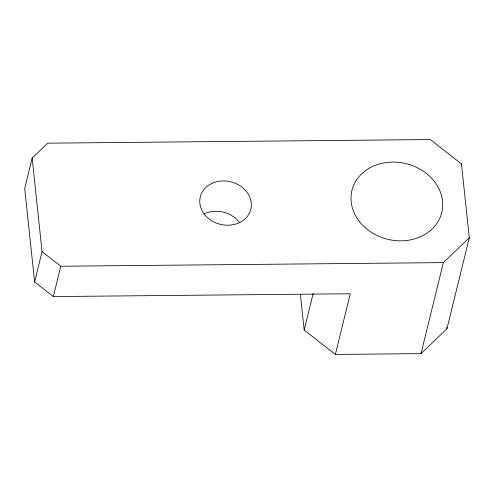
<?xml version="1.0" encoding="UTF-8"?>
<svg xmlns="http://www.w3.org/2000/svg" width="494" height="494" viewBox="0 0 494 494"><rect width="100%" height="100%" fill="white"/><g stroke="black" fill="none" stroke-linecap="round" stroke-linejoin="round"><path stroke-width="0.74" d="M32.153 158.105L24.7 188.442L34.617 281.969L53.315 296.573L350.252 293.763L335.346 354.439L421.005 353.63L446.947 328.751L469.3 237.738L461.47 163.903L430.311 139.561L47.714 143.18L32.153 158.105L42.064 251.631L34.617 281.969M53.315 296.573L60.762 266.235L42.064 251.631M335.346 354.439L304.187 330.097L313.202 293.393M461.106 165.391L461.47 163.903M421.005 353.63L443.359 262.617L469.3 237.738M60.762 266.235L443.359 262.617M446.786 327.226L446.947 328.751M300.395 294.319L304.187 330.097M203.831 214.044A26.021 21.897 13.8 0 1 239.176 222.139M359.385 221.528A46.257 38.927 13.8 0 0 438.511 220.781A46.257 38.927 13.8 0 0 392.687 162.088A46.257 38.927 13.8 0 0 359.385 221.528M204.473 214.371A26.021 21.897 13.8 0 0 248.982 213.951A26.021 21.897 13.8 0 0 223.202 180.934A26.021 21.897 13.8 0 0 204.473 214.371"/></g></svg>
